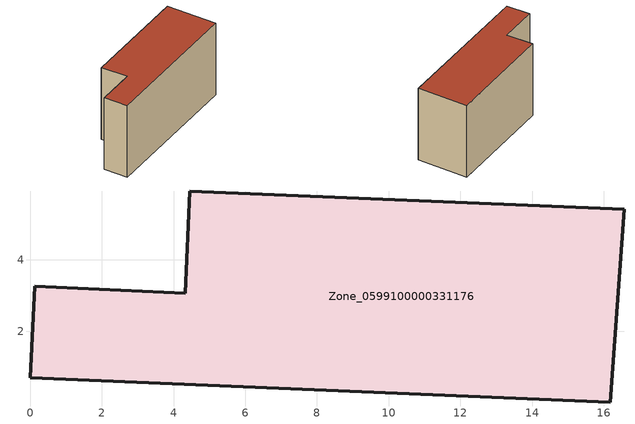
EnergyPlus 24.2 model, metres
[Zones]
Zone_0599100000331176
 floor ground (C_G): 16.57,5.41 16.18,0.03 0,0.71 0.12,3.26 4.32,3.07 4.45,5.92 z0.97
 wall outside (C_F): 16.18,0.03 16.57,5.41 4.45,5.92 4.32,3.07 0.12,3.26 0,0.71 16.18,0.03 z0.97:9.05
 roof outside (C_R): 0,0.71 16.18,0.03 16.57,5.41 4.45,5.92 4.32,3.07 0.12,3.26 z9.05
[BUILDING]
Pand.0599100000331176: North Axis=0; Terrain=City; Loads Convergence Tolerance Value=0.04; Temperature Convergence Tolerance Value=0.4; Solar Distribution=FullExterior; Maximum Number of Warmup Days=25; Minimum Number of Warmup Days=1
[Site:Location]
Rotterdam.The.Hague.AP_ZH_NLD Design_Conditions: Latitude=51.96; Longitude=4.45; Time Zone=1; Elevation=-4.5
[SITE:GROUNDTEMPERATURE:BUILDINGSURFACE]
18, 18, 18, 18, 18, 18, 18, 18, 18, 18, 18, 18
[MATERIAL] Thermal Absorptance=0.9; Solar Absorptance=0.7; Visible Absorptance=0.7
Name | Roughness | Thickness | Conductivity | Density | Specific Heat
G.TI.1975-1991 | MediumSmooth | 0.15 | 0.288461 | 540 | 1210
F.TI.1975-1991 | Rough | 0.3 | 0.230769 | 1920 | 840
R.TI.1975-1991 | MediumRough | 0.2 | 0.153846 | 1500 | 1000
[CONSTRUCTION]
C_G: G.TI.1975-1991
C_F: F.TI.1975-1991
C_R: R.TI.1975-1991
[ZONE]
Zone_0599100000331176: Type=1; Multiplier=1; Ceiling Height=Autocalculate; Volume=Autocalculate; Floor Area=autocalculate; Part of Total Floor Area=Yes
[ZONEINFILTRATION:DESIGNFLOWRATE]
Infil_Zone_0599100000331176: Zone or ZoneList or Space or SpaceList=Zone_0599100000331176; Schedule=AlwaysOn; Design Flow Rate Calculation Method=Flow/Area; Flow Rate per Floor Area=0.003; Constant Term Coefficient=1; Temperature Term Coefficient=0; Velocity Term Coefficient=0; Velocity Squared Term Coefficient=0
[HVACTEMPLATE:ZONE:IDEALLOADSAIRSYSTEM]
Zone_0599100000331176: Maximum Heating Supply Air Temperature=50; Minimum Cooling Supply Air Temperature=13; Maximum Heating Supply Air Humidity Ratio=0.0156; Minimum Cooling Supply Air Humidity Ratio=0.0077; Heating Limit=NoLimit; Cooling Limit=NoLimit; Dehumidification Control Type=ConstantSensibleHeatRatio; Cooling Sensible Heat Ratio=0.7; Dehumidification Setpoint=60; Humidification Control Type=None; Humidification Setpoint=30; Outdoor Air Method=None; Outdoor Air Flow Rate per Person=0.00944; Outdoor Air Flow Rate per Zone Floor Area=0; Outdoor Air Flow Rate per Zone=0; Demand Controlled Ventilation Type=None; Outdoor Air Economizer Type=NoEconomizer; Heat Recovery Type=None; Sensible Heat Recovery Effectiveness=0.7; Latent Heat Recovery Effectiveness=0.65
[ZONECONTROL:THERMOSTAT]
ThermostatControl_Zone_0599100000331176: Zone or ZoneList=Zone_0599100000331176; Control Type Schedule=DualSetpointControlType; Control 1=Thermostat_Zone_0599100000331176; Temperature Difference Between Cutout And Setpoint=0
[THERMOSTATSETPOINT:DUALSETPOINT]
Thermostat_Zone_0599100000331176: Heating Setpoint Temperature Schedule=HeatingSetpoint_Zone_0599100000331176; Cooling Setpoint Temperature Schedule=CoolingSetpoint_Zone_0599100000331176
[SCHEDULE:COMPACT]
HeatingSetpoint_Zone_0599100000331176: Through: 12/31, For: AllDays, Until: 24:00, 21
CoolingSetpoint_Zone_0599100000331176: Through: 12/31, For: AllDays, Until: 24:00, 24
DualSetpointControlType: Through: 12/31, For: AllDays, Until: 24:00, 4
AlwaysOn: Through: 12/31, For: AllDays, Until: 24:00, 1
